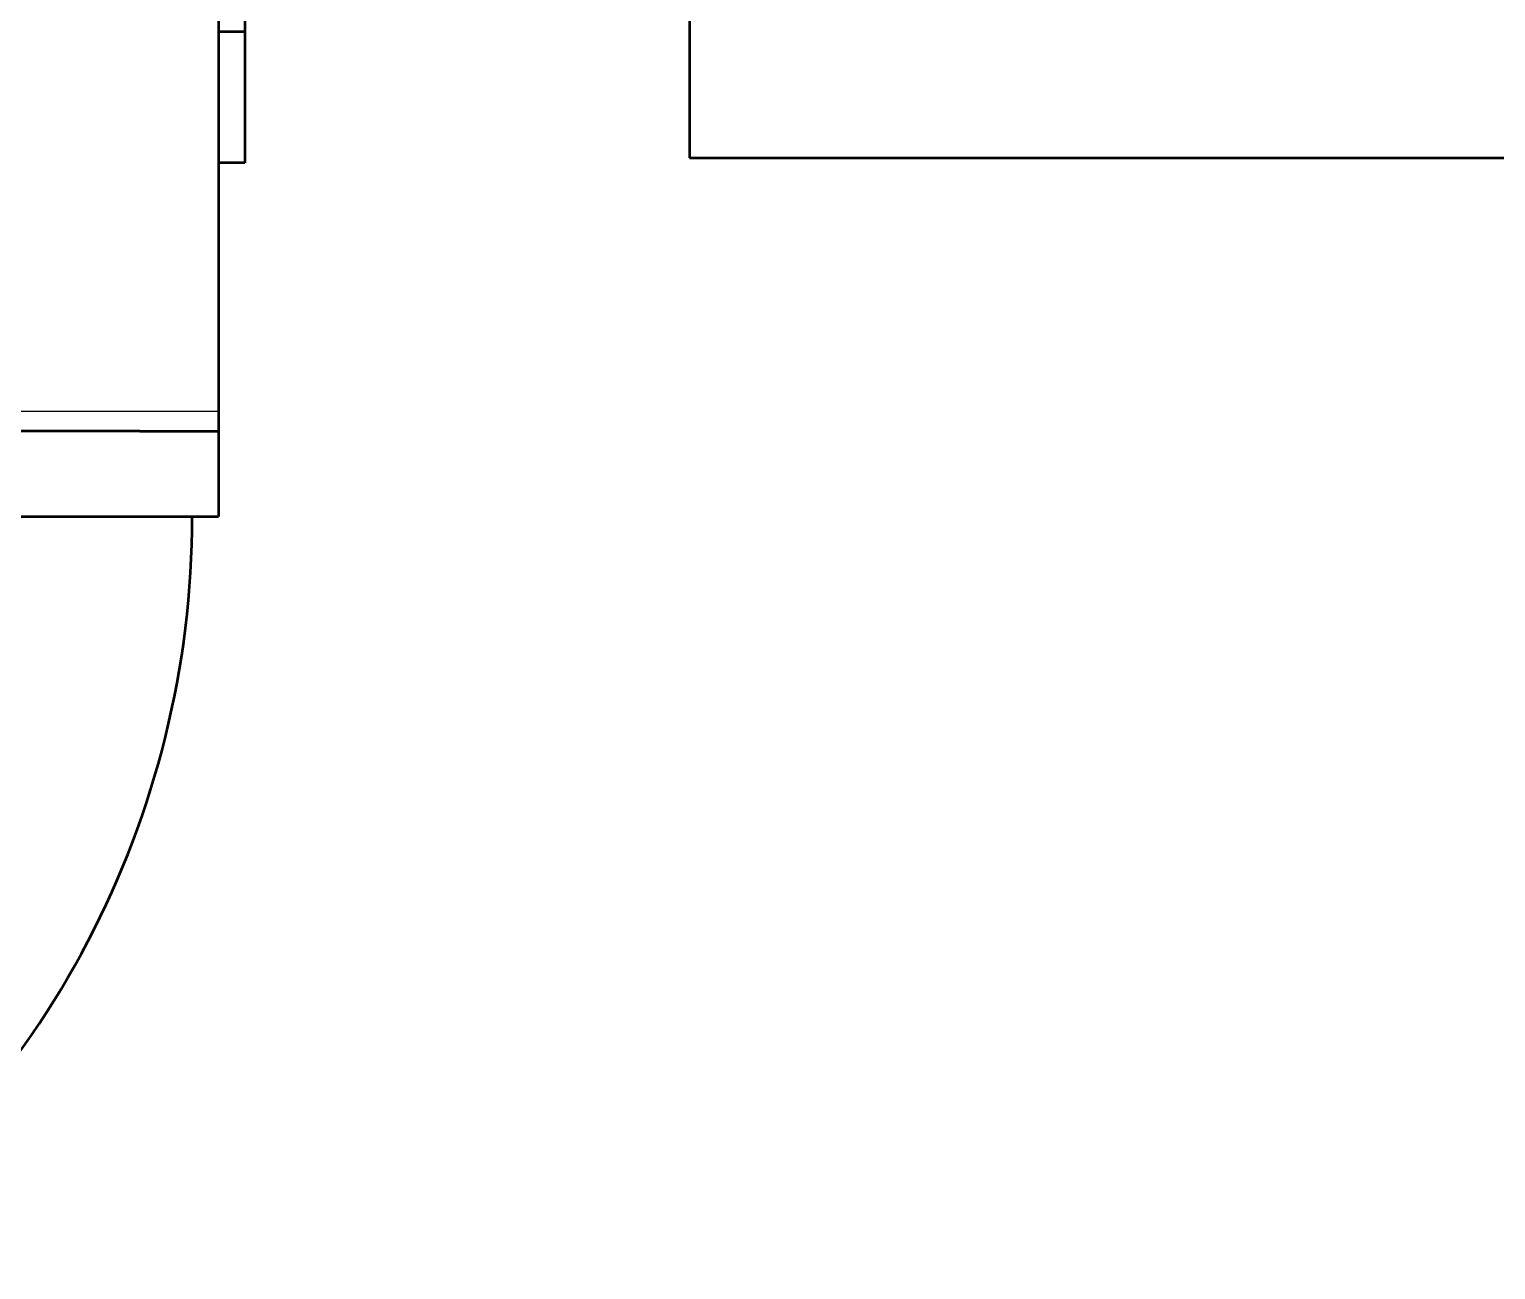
# Model space of a CAD drawing. Header units: millimetres. Extents: x 0 to 420, y 0 to 297.
# Drawn here: x 269.24 to 280.44, y 171.03 to 180.5 of the extents above; entities that cross this region are included whole.
import ezdxf

# ---------------------------------------------------------------- set-up
doc = ezdxf.new("R2010")
doc.units = ezdxf.units.MM
doc.header["$LTSCALE"] = 0.75
doc.linetypes.add('HIDDEN2', pattern=[4.7625, 3.175, -1.5875])
doc.layers.add('Hidden', color=7, linetype='HIDDEN2', lineweight=25)
doc.layers.add('Visible', color=7, linetype='Continuous', lineweight=50)

msp = doc.modelspace()

# ---------------------------------------------------------------- linework, layer by layer
at = {"layer": 'Hidden', "extrusion": (-1e-16, -1, 0)}
msp.add_line((270.686, 177.578), (249.886, 177.578), dxfattribs=at)
at = {"layer": 'Visible', "extrusion": (-1e-16, -1, 0)}
for p, q in [((274.281, 188.915), (274.281, 179.515)), ((270.686, 182.628), (270.686, 177.428)), ((270.886, 181.078), (270.886, 180.478)), ((270.886, 180.478), (270.686, 180.478)), ((270.886, 180.478), (270.886, 179.478)), ((270.886, 179.478), (270.686, 179.478)), ((274.281, 179.515), (280.836, 179.515)), ((270.086, 177.428), (250.486, 177.428)), ((270.086, 177.428), (250.486, 177.428)), ((270.086, 177.428), (270.686, 177.428)), ((270.086, 177.428), (270.686, 177.428)), ((270.686, 177.428), (270.686, 176.778)), ((250.486, 176.778), (270.086, 176.778)), ((270.086, 176.778), (270.686, 176.778))]:
    msp.add_line(p, q, dxfattribs=at)
at = {"layer": 'Visible'}
msp.add_arc((263.486, 176.778), 7, 304.7719, 0, dxfattribs=at)

doc.saveas('drawing.dxf')
